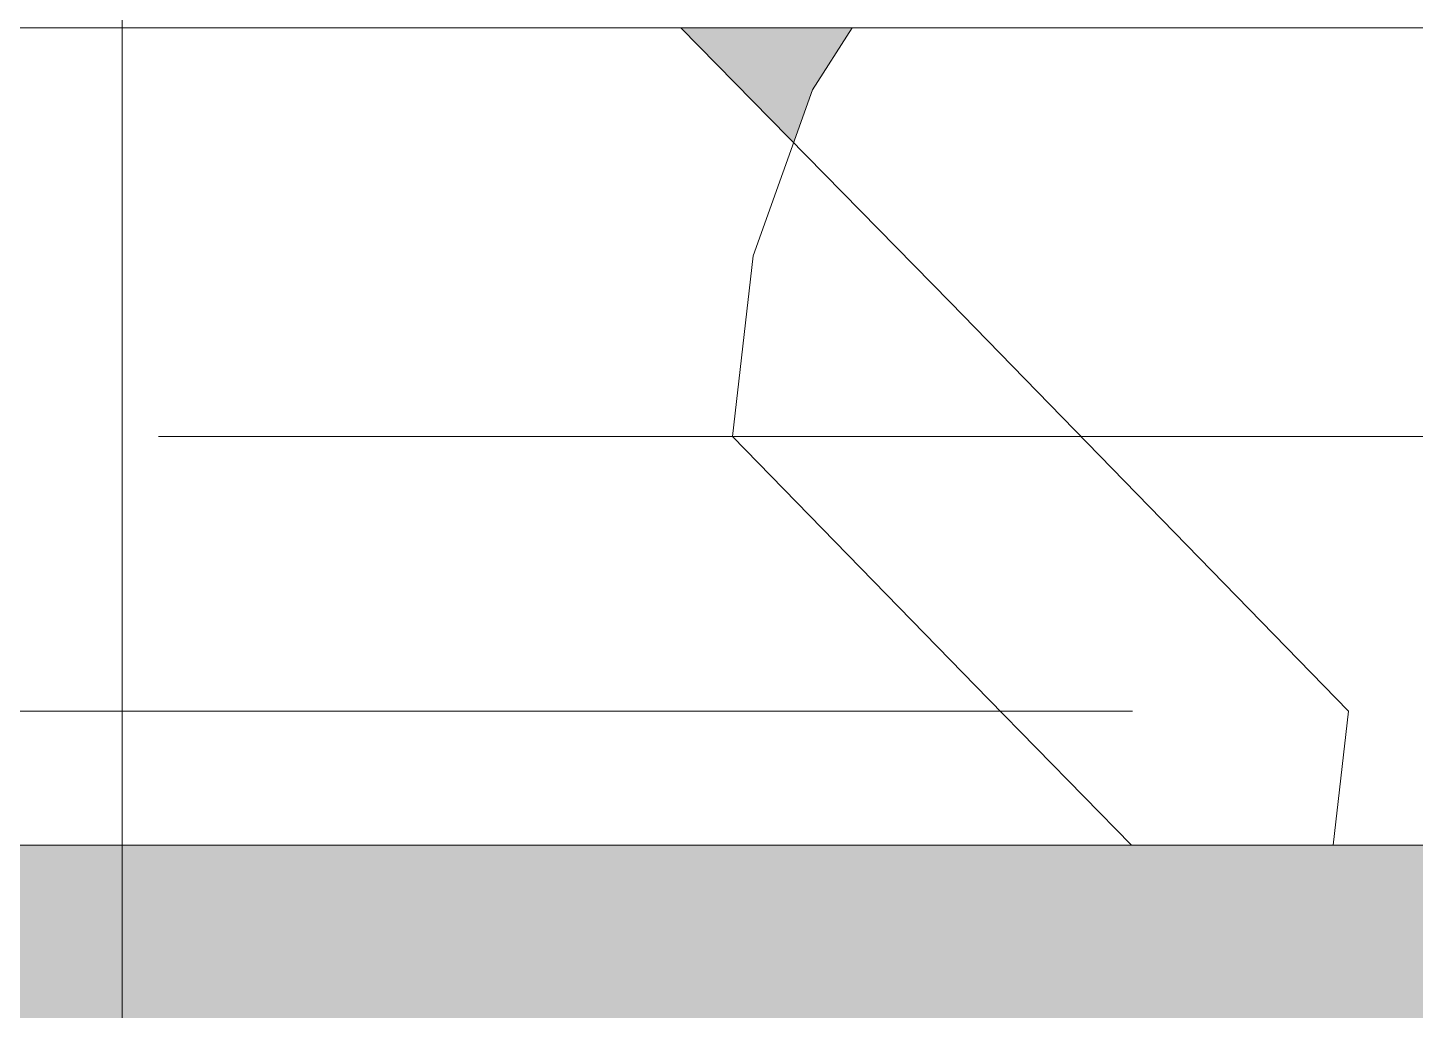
# Model space of a CAD drawing. Header units: inches. Extents: x -4266 to -1814, y 9706 to 12441.
# Drawn here: x -3082.25 to -3061.87, y 10925.76 to 10940.19 of the extents above; entities that cross this region are included whole.
import ezdxf

# ---------------------------------------------------------------- set-up
doc = ezdxf.new("R2010")
doc.units = ezdxf.units.IN
doc.header["$MEASUREMENT"] = 0
for name, color, linetype, lineweight in [('0-1', 7, 'Continuous', 5), ('0-3', 7, 'Continuous', 9), ('A-DETL-GENF-2', 253, 'Continuous', 9), ('A-FLOR-PATT-1', 251, 'Continuous', 9), ('A-WALL-3', 10, 'Continuous', 13), ('A-WALL-4', 254, 'Continuous', 5)]:
    doc.layers.add(name, color=color, linetype=linetype, lineweight=lineweight)

# ---------------------------------------------------------------- blocks, each defined once
blk = doc.blocks.new('switchgrass 26764 - switchgrass 26764-2219965-FLOOR PLAN - 1ST FLOOR')
at = {"layer": 'A-DETL-GENF-2'}
for p, q in [((0, 12.957), (0, 9.772)), ((0, 7.456), (0, 11.943)), ((0, 9.832), (0, 11.109)), ((0, 11.075), (0, 9.338)), ((0, 9.171), (0, 10.978)), ((0, 10.93), (0, 8.759)), ((0, 9.787), (0, 10.793)), ((0, 9.561), (0, 10.586)), ((0, 9.366), (0, 10.422)), ((0, 10.28), (0, 8.625)), ((0, 10.28), (0, 7.014)), ((0, 8.377), (0, 10.254)), ((0, 10.197), (0, 9.065)), ((0, 10.139), (0, 9.856)), ((0, 10.121), (0, 9.559)), ((0, 9.073), (0, 10.061)), ((12.159, 6.005), (8.205, 10.033)), ((0, 9.856), (0, 9.516)), ((0, 9.772), (0, 9.832)), ((0, 7.532), (0, 9.787)), ((0, 8.903), (0, 9.627)), ((0, 9.627), (0, 7.807)), ((0, 8.568), (0, 9.561)), ((0, 9.559), (0, 8.903)), ((0, 9.516), (0, 9.158)), ((0, 9.338), (0, 9.366)), ((0, 8.667), (0, 9.171)), ((0, 9.158), (0, 8.821)), ((0, 7.969), (0, 9.073)), ((0, 9.065), (0, 8.571)), ((0, 8.179), (0, 9.048)), ((0, 9.048), (0, 9.037)), ((0, 9.037), (0, 9.007)), ((0, 9.007), (0, 8.964)), ((0, 8.964), (0, 8.912)), ((0, 8.912), (0, 8.858)), ((0, 8.858), (0, 8.805)), ((0, 8.821), (0, 8.547)), ((0, 8.805), (0, 8.759)), ((0, 8.759), (0, 7.456)), ((0, 8.759), (0, 7.89)), ((0, 8.37), (0, 8.667)), ((0, 8.625), (0, 7.967)), ((0, 8.571), (0, 8.179)), ((0, 7.573), (0, 8.568)), ((0, 8.547), (0, 8.374)), ((0, 7.535), (0, 8.377)), ((0, 8.374), (0, 8.37)), ((0, 6.846), (0, 7.969)), ((0, 7.967), (0, 7.461)), ((0, 7.89), (0, 5.429)), ((0, 7.807), (0, 7.228)), ((0, 6.539), (0, 7.573)), ((0, 7.228), (0, 7.535)), ((0, 6.153), (0, 7.532)), ((0, 7.461), (0, 7.136)), ((0, 7.136), (0, 7.021)), ((0, 7.021), (0, 6.442)), ((0, 7.014), (0, 5.517)), ((0, 5.803), (0, 6.846)), ((0, 5.429), (0, 6.539)), ((0, 6.442), (0, 6.153)), ((18.013, 0), (12.159, 6.005)), ((0, 4.936), (0, 5.803)), ((0, 3.692), (0, 5.574)), ((0, 5.574), (0, 5.51)), ((0, 5.517), (0, 4.524)), ((0, 5.51), (0, 4.737)), ((0, 4.886), (0, 4.995)), ((0, 4.995), (0, 4.883)), ((0, 4.345), (0, 4.936)), ((0, 4.335), (0, 4.886)), ((0, 4.883), (0, 3.547)), ((0, 4.737), (0, 4.309)), ((0, 4.524), (0, 3.937)), ((0, 4.126), (0, 4.345)), ((0, 4.282), (0, 4.335)), ((0, 4.309), (0, 4.282)), ((0, 4.083), (0, 4.126)), ((0, 4.006), (0, 4.083)), ((0, 3.907), (0, 4.006)), ((0, 3.937), (0, 3.641)), ((0, 3.799), (0, 3.907)), ((0, 3.694), (0, 3.799)), ((0, 3.606), (0, 3.694)), ((0, 3.113), (0, 3.692)), ((0, 3.641), (0, 3.615)), ((0, 3.615), (0, 3.564)), ((0, 3.547), (0, 3.606)), ((0, 3.564), (0, 3.484)), ((0, 3.547), (0, 3.257)), ((0, 3.257), (0, 3.547)), ((0, 3.484), (0, 3.367)), ((0, 3.367), (0, -1.967)), ((0, 1.81), (0, 3.113)), ((0, 1.775), (0, 1.81)), ((0, 1.718), (0, 1.775)), ((0, 1.648), (0, 1.718)), ((0, 1.57), (0, 1.648)), ((0, 1.494), (0, 1.57)), ((0, 1.427), (0, 1.494)), ((0, 1.375), (0, 1.427)), ((0, 1.375), (0, -0.362)), ((3.367, 0), (-4.66, 0)), ((-1.901, 0), (-1.086, 0)), ((-1.086, 0), (-0.615, 0)), ((-0.615, 0), (-0.354, 0)), ((-0.354, 0), (-0.507, 0)), ((1.375, 0), (-0.362, 0)), ((1.375, 0), (1.427, 0)), ((1.427, 0), (1.494, 0)), ((1.494, 0), (1.57, 0)), ((1.57, 0), (1.648, 0)), ((1.648, 0), (1.718, 0)), ((1.718, 0), (1.775, 0)), ((1.775, 0), (1.81, 0)), ((1.81, 0), (3.113, 0)), ((3.113, 0), (3.692, 0)), ((3.547, 0), (3.257, 0)), ((3.257, 0), (3.547, 0)), ((3.484, 0), (3.367, 0)), ((3.564, 0), (3.484, 0)), ((4.883, 0), (3.547, 0)), ((3.547, 0), (3.606, 0)), ((3.615, 0), (3.564, 0)), ((3.606, 0), (3.694, 0)), ((3.641, 0), (3.615, 0)), ((3.937, 0), (3.641, 0)), ((3.692, 0), (5.574, 0)), ((3.694, 0), (3.799, 0)), ((3.799, 0), (3.907, 0)), ((3.907, 0), (4.006, 0)), ((4.524, 0), (3.937, 0)), ((4.006, 0), (4.083, 0)), ((4.083, 0), (4.126, 0)), ((4.126, 0), (4.345, 0)), ((4.309, 0), (4.282, 0)), ((4.282, 0), (4.335, 0)), ((4.737, 0), (4.309, 0)), ((4.335, 0), (4.886, 0)), ((4.345, 0), (4.936, 0)), ((5.517, 0), (4.524, 0)), ((5.51, 0), (4.737, 0)), ((4.995, 0), (4.883, 0)), ((4.886, 0), (4.995, 0)), ((4.936, 0), (5.803, 0)), ((7.89, 0), (5.429, 0)), ((5.429, 0), (6.539, 0)), ((5.574, 0), (5.51, 0)), ((7.014, 0), (5.517, 0)), ((5.803, 0), (6.846, 0)), ((6.442, 0), (6.153, 0)), ((6.153, 0), (7.532, 0)), ((7.021, 0), (6.442, 0)), ((6.539, 0), (7.573, 0)), ((6.846, 0), (7.969, 0)), ((10.28, 0), (7.014, 0)), ((7.136, 0), (7.021, 0)), ((7.461, 0), (7.136, 0)), ((7.807, 0), (7.228, 0)), ((7.228, 0), (7.535, 0)), ((8.759, 0), (7.456, 0)), ((7.456, 0), (11.943, 0)), ((7.967, 0), (7.461, 0)), ((7.532, 0), (9.787, 0)), ((7.535, 0), (8.377, 0)), ((7.573, 0), (8.568, 0)), ((9.627, 0), (7.807, 0)), ((8.759, 0), (7.89, 0)), ((8.625, 0), (7.967, 0)), ((7.969, 0), (9.073, 0)), ((8.571, 0), (8.179, 0)), ((8.179, 0), (9.048, 0)), ((8.374, 0), (8.37, 0)), ((8.37, 0), (8.667, 0)), ((8.547, 0), (8.374, 0)), ((8.377, 0), (10.254, 0)), ((8.821, 0), (8.547, 0)), ((8.568, 0), (9.561, 0)), ((9.065, 0), (8.571, 0)), ((10.28, 0), (8.625, 0)), ((8.667, 0), (9.171, 0)), ((10.93, 0), (8.759, 0)), ((8.805, 0), (8.759, 0)), ((8.857, 0), (8.805, 0)), ((9.158, 0), (8.821, 0)), ((8.912, 0), (8.857, 0)), ((9.559, 0), (8.903, 0)), ((8.903, 0), (9.627, 0)), ((8.964, 0), (8.912, 0)), ((9.007, 0), (8.964, 0)), ((9.037, 0), (9.007, 0)), ((9.048, 0), (9.037, 0)), ((10.197, 0), (9.065, 0)), ((9.073, 0), (10.061, 0)), ((9.516, 0), (9.158, 0)), ((9.171, 0), (10.978, 0)), ((11.075, 0), (9.338, 0)), ((9.338, 0), (9.366, 0)), ((9.366, 0), (10.422, 0)), ((9.856, 0), (9.516, 0)), ((10.121, 0), (9.559, 0)), ((9.561, 0), (10.586, 0)), ((12.957, 0), (9.772, 0)), ((9.772, 0), (9.832, 0)), ((9.787, 0), (10.793, 0)), ((9.832, 0), (11.109, 0)), ((10.139, 0), (9.856, 0)), ((10.061, 0), (10.351, 0)), ((10.617, 0), (10.121, 0)), ((10.323, 0), (10.139, 0)), ((11.254, 0), (10.197, 0)), ((10.254, 0), (10.583, 0)), ((11.22, 0), (10.28, 0)), ((10.493, 0), (10.28, 0)), ((10.681, 0), (10.323, 0)), ((10.351, 0), (10.604, 0)), ((10.422, 0), (10.681, 0)), ((10.583, 0), (10.493, 0)), ((10.586, 0), (11.68, 0)), ((10.604, 0), (11.257, 0)), ((11.53, 0), (10.617, 0)), ((10.785, 0), (10.641, 0)), ((10.641, 0), (11.262, 0)), ((11.402, 0), (10.785, 0)), ((10.793, 0), (11.806, 0)), ((10.981, 0), (10.93, 0)), ((10.978, 0), (11.364, 0)), ((11.33, 0), (10.981, 0)), ((13.391, 0), (11.075, 0)), ((12.665, 0), (11.079, 0)), ((11.079, 0), (12.957, 0)), ((11.109, 0), (11.364, 0)), ((11.364, 0), (11.22, 0)), ((11.654, 0), (11.254, 0)), ((11.257, 0), (12.146, 0)), ((11.262, 0), (11.811, 0)), ((11.364, 0), (11.33, 0)), ((12.047, 0), (11.402, 0)), ((12.002, 0), (11.53, 0)), ((11.683, 0), (11.654, 0)), ((11.68, 0), (12.879, 0)), ((11.724, 0), (11.683, 0)), ((11.773, 0), (11.724, 0)), ((11.824, 0), (11.773, 0)), ((11.806, 0), (12.891, 0)), ((11.811, 0), (12.286, 0)), ((11.873, 0), (11.824, 0)), ((11.914, 0), (11.873, 0)), ((11.943, 0), (11.914, 0)), ((13.681, 0), (11.943, 0)), ((11.943, 0), (12.665, 0)), ((12.523, 0), (12.002, 0)), ((13.91, 0), (12.047, 0)), ((12.146, 0), (13.989, 0)), ((12.286, 0), (12.683, 0)), ((12.545, 0), (12.523, 0)), ((12.874, 0), (12.545, 0)), ((12.683, 0), (13.001, 0)), ((12.879, 0), (12.874, 0)), ((12.891, 0), (14.115, 0)), ((13.001, 0), (13.238, 0)), ((13.238, 0), (13.391, 0)), ((13.75, 0), (13.681, 0)), ((13.83, 0), (13.75, 0)), ((13.912, 0), (13.83, 0)), ((14.423, 0), (13.91, 0)), ((13.99, 0), (13.912, 0)), ((13.989, 0), (14.619, 0)), ((14.054, 0), (13.99, 0)), ((14.099, 0), (14.054, 0)), ((14.115, 0), (14.099, 0)), ((14.839, 0), (14.423, 0)), ((14.619, 0), (14.839, 0)), ((17.786, -1.967), (18.013, 0)), ((-0.654, 0), (-0.666, 0)), ((-0.666, 0), (-0.666, 0)), ((-0.666, 0), (-0.651, 0)), ((-0.631, 0), (-0.654, 0)), ((-0.651, 0), (-0.362, 0)), ((-0.598, 0), (-0.631, 0)), ((-0.556, 0), (-0.598, 0)), ((-0.507, 0), (-0.556, 0)), ((0, -0.615), (0, -0.354)), ((0, -0.354), (0, -0.507)), ((0, -0.651), (0, -0.362)), ((0, -0.507), (0, -0.556)), ((0, -0.556), (0, -0.598)), ((0, -0.598), (0, -0.631)), ((0, -1.086), (0, -0.615)), ((0, -0.631), (0, -0.654)), ((0, -0.666), (0, -0.651)), ((0, -0.654), (0, -0.666)), ((0, -0.666), (0, -0.666)), ((0, -1.901), (0, -1.086)), ((0, -2.332), (0, -1.901)), ((0, -2.873), (0, -2.332)), ((0, -3.547), (0, -2.873)), ((0, -4.37), (0, -3.547)), ((0, -5.574), (0, -4.37))]:
    blk.add_line(p, q, dxfattribs=at)
blk = doc.blocks.new('gold flame spirea 26749 - gold flame spirea 26749-V169-FLOOR PLAN - 1ST FLOOR')
at = {"layer": 'A-DETL-GENF-2'}
for p, q in [((7.816, 3.86), (5.715, 6)), ((11.579, 0), (7.816, 3.86)), ((9.447, 0), (-11.282, 0)), ((1.35, 0), (1.632, 0)), ((1.632, 0), (1.76, 0)), ((1.72, 0), (1.675, 0)), ((1.675, 0), (1.925, 0)), ((1.818, 0), (1.72, 0)), ((1.76, 0), (1.861, 0)), ((1.858, 0), (1.818, 0)), ((1.883, 0), (1.858, 0)), ((1.861, 0), (1.886, 0)), ((1.886, 0), (1.883, 0)), ((1.925, 0), (2.177, 0)), ((2.177, 0), (2.738, 0)), ((2.885, 0), (2.699, 0)), ((2.699, 0), (2.94, 0)), ((2.738, 0), (3.072, 0)), ((3.065, 0), (2.885, 0)), ((2.94, 0), (3.19, 0)), ((3.23, 0), (3.065, 0)), ((3.072, 0), (3.458, 0)), ((3.19, 0), (3.441, 0)), ((3.382, 0), (3.23, 0)), ((3.523, 0), (3.382, 0)), ((3.441, 0), (3.687, 0)), ((3.458, 0), (3.909, 0)), ((3.656, 0), (3.523, 0)), ((3.783, 0), (3.656, 0)), ((3.687, 0), (3.921, 0)), ((3.909, 0), (3.783, 0)), ((3.921, 0), (4.137, 0)), ((4.137, 0), (4.327, 0)), ((4.327, 0), (4.521, 0)), ((4.521, 0), (4.672, 0)), ((4.672, 0), (4.797, 0)), ((4.797, 0), (4.914, 0)), ((4.914, 0), (5.041, 0)), ((4.972, 0), (4.932, 0)), ((4.932, 0), (5.816, 0)), ((4.992, 0), (4.972, 0)), ((5, 0), (4.992, 0)), ((5.004, 0), (5, 0)), ((5.012, 0), (5.004, 0)), ((5.031, 0), (5.012, 0)), ((5.072, 0), (5.031, 0)), ((5.041, 0), (5.197, 0)), ((5.139, 0), (5.072, 0)), ((5.185, 0), (5.139, 0)), ((5.22, 0), (5.185, 0)), ((5.197, 0), (5.397, 0)), ((5.25, 0), (5.22, 0)), ((5.284, 0), (5.25, 0)), ((5.331, 0), (5.284, 0)), ((5.397, 0), (5.331, 0)), ((5.75, 0), (5.712, 0)), ((5.712, 0), (6.165, 0)), ((5.765, 0), (5.75, 0)), ((5.763, 0), (5.762, 0)), ((5.762, 0), (5.766, 0)), ((5.778, 0), (5.763, 0)), ((5.766, 0), (5.765, 0)), ((5.816, 0), (5.778, 0)), ((6.165, 0), (6.592, 0)), ((6.592, 0), (7.009, 0)), ((7.009, 0), (7.427, 0)), ((7.427, 0), (7.863, 0)), ((7.863, 0), (8.329, 0)), ((8.329, 0), (8.841, 0)), ((8.841, 0), (9.027, 0)), ((9.027, 0), (10.051, 0)), ((9.388, 0), (9.213, 0)), ((9.213, 0), (9.383, 0)), ((9.383, 0), (9.624, 0)), ((9.533, 0), (9.388, 0)), ((9.59, 0), (9.447, 0)), ((9.656, 0), (9.533, 0)), ((9.743, 0), (9.59, 0)), ((9.624, 0), (9.902, 0)), ((9.763, 0), (9.656, 0)), ((9.915, 0), (9.743, 0)), ((9.86, 0), (9.763, 0)), ((9.954, 0), (9.86, 0)), ((9.902, 0), (10.183, 0)), ((10.115, 0), (9.915, 0)), ((10.051, 0), (9.954, 0)), ((10.353, 0), (10.115, 0)), ((10.183, 0), (10.432, 0)), ((10.638, 0), (10.353, 0)), ((10.432, 0), (10.617, 0)), ((10.617, 0), (10.702, 0)), ((10.981, 0), (10.638, 0)), ((10.702, 0), (10.837, 0)), ((10.837, 0), (11.016, 0)), ((10.981, 0), (10.935, 0)), ((10.935, 0), (10.981, 0)), ((11.059, 0), (10.981, 0)), ((11.016, 0), (11.217, 0)), ((11.156, 0), (11.059, 0)), ((11.26, 0), (11.156, 0)), ((11.217, 0), (11.423, 0)), ((11.357, 0), (11.26, 0)), ((11.273, -2.653), (11.579, 0)), ((11.435, 0), (11.357, 0)), ((11.423, 0), (11.612, 0)), ((11.481, 0), (11.435, 0)), ((11.491, 0), (11.464, 0)), ((11.464, 0), (11.481, 0)), ((11.557, 0), (11.491, 0)), ((11.656, 0), (11.557, 0)), ((11.612, 0), (11.766, 0)), ((11.783, 0), (11.656, 0)), ((11.766, 0), (11.865, 0)), ((11.932, 0), (11.783, 0)), ((11.865, 0), (11.95, 0)), ((12.098, 0), (11.932, 0)), ((11.95, 0), (12.108, 0)), ((12.301, 0), (12.098, 0)), ((12.108, 0), (12.317, 0)), ((12.456, 0), (12.301, 0)), ((12.317, 0), (12.553, 0)), ((12.584, 0), (12.456, 0)), ((12.553, 0), (13.014, 0)), ((12.704, 0), (12.584, 0)), ((12.836, 0), (12.704, 0)), ((13, 0), (12.836, 0)), ((12.946, 0), (12.842, 0)), ((12.842, 0), (13.214, 0)), ((13.046, 0), (12.946, 0)), ((13.214, 0), (13, 0)), ((13.014, 0), (13.191, 0)), ((13.143, 0), (13.046, 0)), ((13.24, 0), (13.143, 0)), ((13.191, 0), (13.287, 0)), ((13.337, 0), (13.24, 0)), ((13.287, 0), (13.383, 0)), ((13.437, 0), (13.337, 0)), ((13.383, 0), (13.472, 0)), ((13.517, 0), (13.401, 0)), ((13.401, 0), (13.587, 0)), ((13.54, 0), (13.437, 0)), ((13.68, 0), (13.447, 0)), ((13.447, 0), (13.581, 0)), ((13.472, 0), (13.545, 0)), ((13.612, 0), (13.517, 0)), ((14.145, 0), (13.54, 0)), ((13.545, 0), (13.594, 0)), ((13.581, 0), (13.694, 0)), ((13.611, 0), (13.587, 0)), ((13.587, 0), (13.867, 0)), ((13.587, 0), (13.711, 0)), ((13.594, 0), (13.611, 0)), ((13.686, 0), (13.612, 0)), ((13.81, 0), (13.68, 0)), ((13.738, 0), (13.686, 0)), ((13.694, 0), (13.794, 0)), ((13.711, 0), (13.797, 0)), ((13.77, 0), (13.738, 0)), ((13.782, 0), (13.77, 0)), ((14.04, 0), (13.773, 0)), ((13.773, 0), (13.782, 0)), ((13.794, 0), (13.891, 0)), ((13.797, 0), (13.852, 0)), ((13.937, 0), (13.81, 0)), ((13.852, 0), (13.883, 0)), ((13.867, 0), (14.086, 0)), ((13.883, 0), (13.898, 0)), ((13.891, 0), (13.992, 0)), ((13.898, 0), (13.905, 0)), ((13.905, 0), (13.91, 0)), ((13.91, 0), (13.943, 0)), ((14.06, 0), (13.937, 0)), ((13.943, 0), (14.001, 0)), ((13.992, 0), (14.105, 0)), ((14.001, 0), (14.088, 0)), ((14.261, 0), (14.04, 0)), ((14.183, 0), (14.06, 0)), ((14.086, 0), (14.265, 0)), ((14.088, 0), (14.207, 0)), ((14.105, 0), (14.238, 0)), ((14.131, 0), (14.118, 0)), ((14.118, 0), (14.145, 0)), ((14.169, 0), (14.131, 0)), ((14.268, 0), (14.168, 0)), ((14.168, 0), (14.321, 0)), ((14.215, 0), (14.169, 0)), ((14.307, 0), (14.183, 0)), ((14.207, 0), (14.362, 0)), ((14.252, 0), (14.215, 0)), ((14.238, 0), (14.266, 0)), ((14.266, 0), (14.252, 0)), ((14.444, 0), (14.261, 0)), ((14.265, 0), (14.424, 0)), ((14.358, 0), (14.268, 0)), ((14.434, 0), (14.307, 0)), ((14.321, 0), (14.467, 0)), ((14.535, 0), (14.331, 0)), ((14.331, 0), (14.34, 0)), ((14.34, 0), (14.382, 0)), ((14.442, 0), (14.358, 0)), ((14.362, 0), (14.557, 0)), ((14.382, 0), (14.445, 0)), ((14.424, 0), (14.584, 0)), ((14.564, 0), (14.434, 0)), ((14.523, 0), (14.442, 0)), ((14.598, 0), (14.444, 0)), ((14.445, 0), (14.514, 0)), ((14.467, 0), (14.606, 0)), ((14.514, 0), (14.577, 0)), ((14.607, 0), (14.523, 0)), ((14.863, 0), (14.535, 0)), ((14.557, 0), (14.797, 0)), ((14.721, 0), (14.564, 0)), ((14.577, 0), (14.62, 0)), ((14.584, 0), (14.763, 0)), ((14.733, 0), (14.598, 0)), ((14.606, 0), (14.737, 0)), ((14.697, 0), (14.607, 0)), ((14.739, 0), (14.61, 0)), ((14.61, 0), (14.772, 0)), ((14.62, 0), (14.628, 0)), ((14.628, 0), (14.873, 0)), ((14.797, 0), (14.697, 0)), ((14.874, 0), (14.721, 0)), ((14.858, 0), (14.733, 0)), ((14.737, 0), (14.859, 0)), ((14.91, 0), (14.739, 0)), ((14.763, 0), (14.983, 0)), ((14.772, 0), (14.932, 0)), ((14.983, 0), (14.858, 0)), ((14.859, 0), (14.972, 0)), ((15.261, 0), (14.863, 0)), ((14.873, 0), (15.037, 0)), ((15.024, 0), (14.874, 0)), ((15.098, 0), (14.91, 0)), ((14.932, 0), (15.239, 0)), ((14.972, 0), (15.076, 0)), ((15.174, 0), (15.024, 0)), ((15.037, 0), (15.13, 0)), ((15.076, 0), (15.108, 0)), ((15.128, 0), (15.076, 0)), ((15.076, 0), (15.181, 0)), ((15.28, 0), (15.098, 0)), ((15.108, 0), (15.154, 0)), ((15.163, 0), (15.128, 0)), ((15.13, 0), (15.168, 0)), ((15.154, 0), (15.259, 0)), ((15.168, 0), (15.163, 0)), ((15.324, 0), (15.174, 0)), ((15.181, 0), (15.26, 0)), ((15.239, 0), (15.381, 0)), ((15.259, 0), (15.305, 0)), ((15.26, 0), (15.326, 0)), ((16.052, 0), (15.261, 0)), ((15.431, 0), (15.28, 0)), ((15.305, 0), (15.339, 0)), ((15.477, 0), (15.324, 0)), ((15.326, 0), (15.392, 0)), ((15.339, 0), (15.355, 0)), ((15.355, 0), (15.486, 0)), ((15.381, 0), (15.514, 0)), ((15.392, 0), (15.472, 0)), ((15.526, 0), (15.431, 0)), ((15.472, 0), (15.579, 0)), ((15.634, 0), (15.477, 0)), ((15.486, 0), (15.592, 0)), ((15.514, 0), (15.634, 0)), ((15.541, 0), (15.526, 0)), ((15.82, 0), (15.541, 0)), ((15.541, 0), (15.734, 0)), ((15.686, 0), (15.541, 0)), ((15.579, 0), (15.727, 0)), ((15.592, 0), (15.675, 0)), ((15.675, 0), (15.738, 0)), ((15.796, 0), (15.681, 0)), ((15.681, 0), (15.798, 0)), ((15.805, 0), (15.686, 0)), ((15.727, 0), (15.853, 0)), ((15.734, 0), (15.788, 0)), ((15.738, 0), (15.781, 0)), ((15.781, 0), (15.808, 0)), ((15.788, 0), (15.843, 0)), ((15.936, 0), (15.796, 0)), ((15.798, 0), (15.911, 0)), ((16.018, 0), (15.805, 0)), ((15.808, 0), (15.82, 0)), ((15.82, 0), (16.008, 0)), ((16, 0), (15.82, 0)), ((15.843, 0), (16.046, 0)), ((15.853, 0), (15.961, 0)), ((15.911, 0), (16.021, 0)), ((16.098, 0), (15.936, 0)), ((15.961, 0), (16.065, 0)), ((16.192, 0), (16, 0)), ((16.107, 0), (16.006, 0)), ((16.006, 0), (17.123, 0)), ((16.658, 0), (16.006, 0)), ((16.006, 0), (16.015, 0)), ((16.008, 0), (16.167, 0)), ((16.015, 0), (16.025, 0)), ((16.139, 0), (16.018, 0)), ((16.021, 0), (16.131, 0)), ((16.025, 0), (16.038, 0)), ((16.038, 0), (16.058, 0)), ((16.046, 0), (16.239, 0)), ((16.335, 0), (16.052, 0)), ((16.058, 0), (16.088, 0)), ((16.065, 0), (16.177, 0)), ((16.146, 0), (16.076, 0)), ((16.076, 0), (16.18, 0)), ((16.088, 0), (16.132, 0)), ((16.28, 0), (16.098, 0)), ((16.181, 0), (16.107, 0)), ((16.131, 0), (16.242, 0)), ((16.132, 0), (16.193, 0)), ((16.285, 0), (16.139, 0)), ((16.518, 0), (16.146, 0)), ((16.167, 0), (16.31, 0)), ((16.177, 0), (16.313, 0)), ((16.18, 0), (16.252, 0)), ((16.238, 0), (16.181, 0)), ((16.389, 0), (16.192, 0)), ((16.193, 0), (16.242, 0)), ((16.293, 0), (16.238, 0)), ((16.239, 0), (16.548, 0)), ((16.407, 0), (16.239, 0)), ((16.239, 0), (16.292, 0)), ((16.242, 0), (16.355, 0)), ((16.242, 0), (16.3, 0)), ((16.252, 0), (16.303, 0)), ((16.478, 0), (16.28, 0)), ((16.472, 0), (16.285, 0)), ((16.292, 0), (16.359, 0)), ((16.355, 0), (16.293, 0)), ((16.3, 0), (16.373, 0)), ((16.303, 0), (16.341, 0)), ((16.31, 0), (16.445, 0)), ((16.313, 0), (16.484, 0)), ((16.472, 0), (16.335, 0)), ((16.341, 0), (16.376, 0)), ((16.355, 0), (16.472, 0)), ((16.438, 0), (16.355, 0)), ((16.359, 0), (16.429, 0)), ((16.373, 0), (16.464, 0)), ((16.376, 0), (16.416, 0)), ((16.586, 0), (16.389, 0)), ((16.492, 0), (16.407, 0)), ((16.416, 0), (16.472, 0)), ((16.429, 0), (16.494, 0)), ((16.553, 0), (16.438, 0)), ((16.445, 0), (16.584, 0)), ((16.464, 0), (16.577, 0)), ((16.487, 0), (16.466, 0)), ((16.466, 0), (16.48, 0)), ((16.483, 0), (16.466, 0)), ((16.466, 0), (16.482, 0)), ((16.914, 0), (16.478, 0)), ((16.48, 0), (16.51, 0)), ((16.482, 0), (16.507, 0)), ((16.636, 0), (16.483, 0)), ((16.484, 0), (16.704, 0)), ((16.56, 0), (16.487, 0)), ((16.518, 0), (16.492, 0)), ((16.494, 0), (16.544, 0)), ((16.507, 0), (16.518, 0)), ((16.51, 0), (16.541, 0)), ((17.495, 0), (16.518, 0)), ((16.541, 0), (16.553, 0)), ((16.544, 0), (16.571, 0)), ((16.548, 0), (16.77, 0)), ((16.704, 0), (16.56, 0)), ((16.571, 0), (16.565, 0)), ((16.565, 0), (16.75, 0)), ((16.577, 0), (16.718, 0)), ((16.584, 0), (16.737, 0)), ((16.778, 0), (16.586, 0)), ((16.846, 0), (16.636, 0)), ((16.757, 0), (16.658, 0)), ((16.718, 0), (16.89, 0)), ((16.737, 0), (16.914, 0)), ((16.75, 0), (16.876, 0)), ((16.872, 0), (16.757, 0)), ((16.77, 0), (16.948, 0)), ((16.959, 0), (16.778, 0)), ((17.095, 0), (16.846, 0)), ((17.004, 0), (16.872, 0)), ((16.876, 0), (16.967, 0)), ((16.89, 0), (17.15, 0)), ((16.948, 0), (17.13, 0)), ((17.123, 0), (16.959, 0)), ((16.967, 0), (17.043, 0)), ((17.155, 0), (17.004, 0)), ((17.043, 0), (17.129, 0)), ((17.644, 0), (17.095, 0)), ((17.309, 0), (17.123, 0)), ((17.123, 0), (17.253, 0)), ((17.129, 0), (17.246, 0)), ((17.13, 0), (17.36, 0)), ((17.15, 0), (17.337, 0)), ((17.325, 0), (17.155, 0)), ((17.246, 0), (17.417, 0)), ((17.253, 0), (17.469, 0)), ((17.416, 0), (17.309, 0)), ((17.728, 0), (17.325, 0)), ((17.337, 0), (17.48, 0)), ((17.374, 0), (17.356, 0)), ((17.356, 0), (17.396, 0)), ((17.36, 0), (17.684, 0)), ((17.42, 0), (17.374, 0)), ((17.396, 0), (17.416, 0)), ((17.522, 0), (17.416, 0)), ((17.416, 0), (17.424, 0)), ((17.417, 0), (17.602, 0)), ((17.484, 0), (17.42, 0)), ((17.424, 0), (17.427, 0)), ((17.427, 0), (17.435, 0)), ((17.435, 0), (17.455, 0)), ((17.455, 0), (17.495, 0)), ((17.469, 0), (17.578, 0)), ((17.48, 0), (17.609, 0)), ((17.553, 0), (17.484, 0)), ((17.628, 0), (17.522, 0)), ((17.617, 0), (17.553, 0)), ((17.578, 0), (17.704, 0)), ((17.602, 0), (17.732, 0)), ((17.609, 0), (17.752, 0)), ((17.663, 0), (17.617, 0)), ((17.735, 0), (17.628, 0)), ((17.827, 0), (17.635, 0)), ((17.635, 0), (17.764, 0)), ((17.909, 0), (17.644, 0)), ((17.681, 0), (17.663, 0)), ((17.829, 0), (17.681, 0)), ((17.681, 0), (17.728, 0)), ((17.726, 0), (17.681, 0)), ((17.684, 0), (18.147, 0)), ((17.704, 0), (17.859, 0)), ((17.772, 0), (17.722, 0)), ((17.722, 0), (17.846, 0)), ((17.806, 0), (17.726, 0)), ((17.728, 0), (17.766, 0)), ((17.932, 0), (17.728, 0)), ((17.732, 0), (17.834, 0)), ((17.841, 0), (17.735, 0)), ((17.752, 0), (17.937, 0)), ((17.764, 0), (17.886, 0)), ((17.766, 0), (17.792, 0)), ((17.798, 0), (17.772, 0)), ((17.782, 0), (17.774, 0)), ((17.774, 0), (17.957, 0)), ((17.864, 0), (17.782, 0)), ((17.792, 0), (17.804, 0)), ((17.804, 0), (17.798, 0)), ((17.919, 0), (17.806, 0)), ((17.932, 0), (17.827, 0)), ((17.965, 0), (17.829, 0)), ((17.834, 0), (17.936, 0)), ((17.947, 0), (17.841, 0)), ((17.846, 0), (17.898, 0)), ((17.859, 0), (18.054, 0)), ((17.897, 0), (17.864, 0)), ((17.886, 0), (18.007, 0)), ((17.898, 0), (17.897, 0)), ((18.147, 0), (17.909, 0)), ((18.06, 0), (17.919, 0)), ((18.099, 0), (17.932, 0)), ((17.98, 0), (17.932, 0)), ((17.936, 0), (18.066, 0)), ((17.937, 0), (18.193, 0)), ((18.054, 0), (17.947, 0)), ((17.957, 0), (18.158, 0)), ((18.1, 0), (17.965, 0)), ((18.023, 0), (17.98, 0)), ((18.007, 0), (18.272, 0)), ((18.077, 0), (18.023, 0)), ((18.187, 0), (18.054, 0)), ((18.054, 0), (18.161, 0)), ((18.225, 0), (18.06, 0)), ((18.066, 0), (18.251, 0)), ((18.193, 0), (18.077, 0)), ((18.241, 0), (18.099, 0)), ((18.242, 0), (18.1, 0)), ((18.158, 0), (18.362, 0)), ((18.161, 0), (18.229, 0)), ((18.32, 0), (18.187, 0)), ((18.411, 0), (18.225, 0)), ((18.229, 0), (18.279, 0)), ((18.369, 0), (18.241, 0)), ((18.402, 0), (18.242, 0)), ((18.251, 0), (18.519, 0)), ((18.272, 0), (18.429, 0)), ((18.279, 0), (18.333, 0)), ((18.453, 0), (18.32, 0)), ((18.333, 0), (18.412, 0)), ((18.362, 0), (18.553, 0)), ((18.497, 0), (18.369, 0)), ((18.815, 0), (18.402, 0)), ((18.612, 0), (18.411, 0)), ((18.412, 0), (18.536, 0)), ((18.429, 0), (18.612, 0)), ((18.586, 0), (18.453, 0)), ((18.636, 0), (18.497, 0)), ((18.519, 0), (18.634, 0)), ((18.536, 0), (18.728, 0)), ((18.553, 0), (18.715, 0)), ((18.718, 0), (18.586, 0)), ((18.634, 0), (18.721, 0)), ((18.798, 0), (18.636, 0)), ((18.715, 0), (18.833, 0)), ((18.851, 0), (18.718, 0)), ((18.721, 0), (18.783, 0)), ((18.728, 0), (18.757, 0)), ((18.757, 0), (18.767, 0)), ((18.761, 0), (18.76, 0)), ((18.76, 0), (18.77, 0)), ((18.766, 0), (18.761, 0)), ((18.767, 0), (18.766, 0)), ((18.77, 0), (18.798, 0)), ((18.783, 0), (18.821, 0)), ((18.835, 0), (18.815, 0)), ((18.821, 0), (18.838, 0)), ((18.833, 0), (18.891, 0)), ((18.838, 0), (18.835, 0)), ((18.984, 0), (18.851, 0)), ((18.891, 0), (19.041, 0)), ((18.994, 0), (18.98, 0)), ((18.98, 0), (18.984, 0)), ((19.026, 0), (18.994, 0)), ((19.081, 0), (19.026, 0)), ((19.041, 0), (19.177, 0)), ((19.16, 0), (19.081, 0)), ((19.267, 0), (19.16, 0)), ((19.177, 0), (19.31, 0)), ((19.403, 0), (19.267, 0)), ((19.31, 0), (19.449, 0)), ((19.418, 0), (19.4, 0)), ((19.4, 0), (19.403, 0)), ((19.463, 0), (19.418, 0)), ((19.449, 0), (19.605, 0)), ((19.538, 0), (19.463, 0)), ((19.651, 0), (19.538, 0)), ((19.605, 0), (19.788, 0)), ((19.806, 0), (19.651, 0)), ((19.788, 0), (20.008, 0)), ((20.008, 0), (19.806, 0)), ((10.401, -5.09), (11.273, -2.653)), ((9.822, -6), (10.401, -5.09))]:
    blk.add_line(p, q, dxfattribs=at)
blk = doc.blocks.new('CTR - 1st Phase - Shell_rvt-1-FLOOR PLAN - 1ST FLOOR')
at = {"layer": 'A-FLOR-PATT-1'}
h = blk.add_hatch(dxfattribs=at)
h.set_pattern_fill('FP_11', color=256, style=0, pattern_type=2)
h.set_pattern_definition([(0, (0, 3.223), (15.36, 3.839), [1.267, -10.253, 1.267, -10.253, -61.44]), (0, (0, 3.223), (15.36, 3.839), [-23.04, 1.267, -21.773, 1.267, -10.253, -26.88]), (0, (0, 3.223), (15.36, 3.839), [-57.6, 1.267, -6.413, 1.267, -17.933]), (120.004, (5.76, 5.143), (-11.0058321, 11.3805159), [1.267, -10.252, 1.267, -10.252, -61.433]), (120.004, (5.76, 5.143), (-11.0058321, 11.3805159), [-23.037, 1.267, -21.77, 1.267, -10.252, -26.877]), (120.004, (5.76, 5.143), (-11.0058321, 11.3805159), [-57.593, 1.267, -6.412, 1.267, -17.931]), (239.996, (7.68, 12.822), (-4.354525, -15.2201142), [1.267, -10.252, 1.267, -10.252, -61.433]), (239.996, (7.68, 12.822), (-4.354525, -15.2201142), [-23.037, 1.267, -21.77, 1.267, -10.252, -26.877]), (239.996, (7.68, 12.822), (-4.354525, -15.2201142), [-57.593, 1.267, -6.412, 1.267, -17.931])])
h.paths.add_polyline_path([(-3175.336, 10822.489), (-3137.124, 10822.489), (-3137.124, 10853.501), (-3138.485, 10854.689), (-3141.271, 10857.389), (-3147.374, 10857.389), (-3147.374, 10863.565), (-3155.137, 10871.514), (-3154.661, 10875.642), (-3153.304, 10879.432), (-3151.177, 10882.777), (-3148.512, 10885.487), (-3148.703, 10887.139), (-3147.374, 10888.469), (-3147.374, 10899.471), (-3151.88, 10904.06), (-3157.734, 10910.064), (-3157.258, 10914.192), (-3155.902, 10917.982), (-3153.774, 10921.327), (-3150.984, 10924.117), (-3147.639, 10926.245), (-3147.374, 10926.34), (-3147.374, 10928.604), (-3147.736, 10928.966), (-3148.875, 10930.756), (-3149.604, 10932.814), (-3149.856, 10934.995), (-3147.374, 10937.477), (-3147.374, 10943.807), (-3213.924, 10911.672), (-3213.924, 10822.489), (-3194.056, 10822.489)], flags=0)
h.paths.add_polyline_path([(-3367.524, 10822.489), (-3367.524, 10837.505), (-3398.621, 10822.489), (-3396.148, 10822.489)], flags=0)
h.paths.add_polyline_path([(-2772.324, 10822.489), (-2748.686, 10822.489), (-2748.686, 10823.489), (-2719.686, 10823.489), (-2719.686, 10822.489), (-2710.286, 10822.489), (-2710.286, 10823.489), (-2681.286, 10823.489), (-2681.286, 10822.489), (-2672.856, 10822.489), (-2772.324, 10911.054), (-2772.324, 10832.271)], flags=0)
h.paths.add_polyline_path([(-2928.476, 11016.77), (-2928.323, 11016.472), (-2928.476, 11016.559)], flags=0)
h.paths.add_polyline_path([(-2944.3, 11030.78), (-2944.634, 11030.78), (-2944.456, 11030.859), (-2944.332, 11030.796)], flags=0)
h.paths.add_polyline_path([(-2983.336, 10822.489), (-2925.924, 10822.489), (-2925.924, 10853.501), (-2927.285, 10854.689), (-2930.071, 10857.389), (-2936.174, 10857.389), (-2936.174, 10863.565), (-2943.937, 10871.514), (-2943.461, 10875.642), (-2942.104, 10879.432), (-2939.977, 10882.777), (-2937.312, 10885.487), (-2937.503, 10887.139), (-2936.174, 10888.469), (-2936.174, 10899.471), (-2940.68, 10904.06), (-2946.534, 10910.064), (-2946.058, 10914.192), (-2944.702, 10917.982), (-2942.574, 10921.327), (-2939.784, 10924.117), (-2936.439, 10926.245), (-2936.174, 10926.34), (-2936.174, 10928.604), (-2936.536, 10928.966), (-2937.675, 10930.756), (-2938.401, 10932.785), (-2938.656, 10934.995), (-2936.174, 10937.477), (-2936.174, 10944.439), (-2929.211, 10944.439), (-2929.014, 10944.637), (-2928.817, 10944.439), (-2927.101, 10944.439), (-2917.338, 10954.203), (-2915.977, 10953.015), (-2914.189, 10951.291), (-2909.404, 10946.498), (-2908.56, 10945.638), (-2906.157, 10946.498), (-2902.029, 10946.974), (-2897.902, 10946.498), (-2894.112, 10945.142), (-2893.007, 10944.439), (-2873.395, 10944.439), (-2869.665, 10948.169), (-2868.304, 10946.982), (-2865.644, 10944.439), (-2854.451, 10944.439), (-2854.213, 10944.591), (-2851.777, 10945.462), (-2849.124, 10945.769), (-2846.471, 10945.462), (-2844.034, 10944.591), (-2843.796, 10944.439), (-2831.924, 10944.439), (-2831.924, 10934.189), (-2808.324, 10934.189), (-2808.324, 10943.108), (-2891.714, 11017.358), (-2891.856, 11016.933), (-2892.484, 11014.721), (-2892.559, 11014.494), (-2892.77, 11012.618), (-2893.192, 11009.555), (-2893.404, 11008.593), (-2893.507, 11008.222), (-2893.652, 11007.749), (-2893.878, 11007.341), (-2894.215, 11006.899), (-2894.492, 11006.68), (-2894.875, 11006.448), (-2895.61, 11006.115), (-2899.043, 11005.025), (-2900.252, 11004.797), (-2900.961, 11004.71), (-2901.617, 11004.681), (-2904.563, 11004.701), (-2905.348, 11004.472), (-2907.081, 11003.978), (-2907.812, 11003.841), (-2908.678, 11003.753), (-2909.267, 11003.749), (-2911.383, 11003.946), (-2913.034, 11004.185), (-2914.702, 11004.354), (-2915.91, 11004.352), (-2916.656, 11004.267), (-2918.538, 11003.954), (-2919.54, 11003.829), (-2920.539, 11003.867), (-2921.23, 11003.968), (-2922.074, 11004.188), (-2922.724, 11004.48), (-2923.317, 11004.814), (-2923.917, 11005.308), (-2924.34, 11005.738), (-2924.91, 11006.459), (-2925.533, 11007.629), (-2926.065, 11009.069), (-2926.411, 11010.316), (-2926.623, 11011.171), (-2926.752, 11011.611), (-2927.147, 11013.106), (-2927.914, 11015.422), (-2928.223, 11016.243), (-2928.323, 11016.507), (-2928.476, 11016.802), (-2928.476, 11019.732), (-2928.36, 11020.116), (-2928.058, 11021.017), (-2927.683, 11022.047), (-2927.399, 11022.987), (-2927.138, 11023.396), (-2926.829, 11024.108), (-2926.408, 11025.748), (-2926.025, 11027.292), (-2925.256, 11029.561), (-2924.811, 11030.441), (-2924.355, 11031.203), (-2923.307, 11032.523), (-2922.286, 11033.578), (-2920.713, 11034.926), (-2920.192, 11035.261), (-2919.409, 11035.703), (-2918.637, 11036.066), (-2917.962, 11036.334), (-2917.588, 11036.456), (-2915.203, 11037.284), (-2914.326, 11037.491), (-2918.028, 11040.788), (-2918.853, 11040.665), (-2919.624, 11040.589), (-2920.539, 11040.627), (-2921.23, 11040.729), (-2922.074, 11040.949), (-2922.724, 11041.241), (-2923.317, 11041.575), (-2923.917, 11042.069), (-2924.34, 11042.499), (-2924.91, 11043.22), (-2925.538, 11044.402), (-2925.778, 11044.995), (-2926.247, 11044.316), (-2927.6, 11043.117), (-2929.201, 11042.277), (-2930.956, 11041.844), (-2932.764, 11041.844), (-2934.52, 11042.277), (-2936.121, 11043.117), (-2937.474, 11044.316), (-2937.911, 11044.948), (-2946.442, 11040.782), (-2947.707, 11038.392), (-2948.509, 11036.737), (-2948.771, 11036.071), (-2949.361, 11034.745), (-2950.116, 11033.358), (-2950.56, 11032.774), (-2951.241, 11032.001), (-2951.261, 11031.934), (-2950.098, 11031.665), (-2949.719, 11031.595), (-2948.155, 11031.257), (-2945.774, 11030.892), (-2945.022, 11030.818), (-2944.512, 11030.768), (-2944.248, 11030.753), (-2941.648, 11029.42), (-2941.393, 11029.179), (-2940.663, 11028.429), (-2939.936, 11027.658), (-2939.253, 11027.005), (-2938.953, 11026.512), (-2938.463, 11025.938), (-2937.277, 11024.893), (-2935.991, 11023.773), (-2934.365, 11022.104), (-2933.783, 11021.308), (-2933.303, 11020.537), (-2932.611, 11019.022), (-2932.135, 11017.635), (-2931.682, 11015.83), (-2931.588, 11015.038), (-2931.553, 11014.437), (-2931.574, 11013.249), (-2931.648, 11012.502), (-2931.706, 11012.116), (-2932.048, 11009.641), (-2932.441, 11008.389), (-2932.968, 11007.184), (-2933.943, 11005.298), (-2934.568, 11004.122), (-2935.287, 11002.629), (-2935.549, 11001.963), (-2936.141, 11000.634), (-2936.891, 10999.254), (-2937.338, 10998.666), (-2937.998, 10997.91), (-2939.406, 10996.83), (-2939.877, 10996.556), (-2940.594, 10996.187), (-2941.41, 10995.855), (-2943.687, 10995.088), (-2945.022, 10994.862), (-2945.776, 10994.785), (-2947.439, 10994.775), (-2948.648, 10994.891), (-2951.954, 10995.44), (-2951.968, 10995.359), (-2952.091, 10995.341), (-2952.069, 10995.251), (-2952.241, 10995.213), (-2952.202, 10995.187), (-2952.457, 10995.161), (-2952.696, 10995.213), (-2952.714, 10995.164), (-2953.379, 10995.28), (-2953.501, 10995.274), (-2954.153, 10995.403), (-2954.397, 10995.403), (-2954.87, 10995.439), (-2955.035, 10995.385), (-2955.25, 10995.346), (-2955.809, 10995.325), (-2955.885, 10995.297), (-2960.317, 10997.585), (-2960.875, 10998.168), (-2962.515, 10999.677), (-2962.665, 10999.831), (-2964.183, 11000.832), (-2966.758, 11002.625), (-2967.482, 11003.217), (-2967.881, 11003.579), (-2968.171, 11003.877), (-2968.408, 11004.234), (-2968.627, 11004.655), (-2968.733, 11005.173), (-2968.751, 11005.342), (-2968.73, 11006.228), (-2968.155, 11009.778), (-2967.794, 11011.025), (-2967.619, 11011.526), (-2967.337, 11012.2), (-2965.912, 11014.946), (-2965.756, 11015.763), (-2965.423, 11017.478), (-2965.152, 11018.384), (-2964.898, 11019.021), (-2964.633, 11019.559), (-2963.466, 11021.399), (-2962.455, 11022.835), (-2961.59, 11024.191), (-2961.086, 11025.182), (-2960.792, 11025.973), (-2960.321, 11027.464), (-2959.887, 11028.695), (-2959.798, 11028.869), (-2960.661, 11028.883), (-2961.905, 11029.005), (-2965.176, 11029.548), (-2965.199, 11029.468), (-2965.315, 11029.459), (-2965.291, 11029.359), (-2965.534, 11029.335), (-2965.505, 11029.285), (-2965.679, 11029.269), (-2965.918, 11029.321), (-2965.936, 11029.273), (-2966.601, 11029.388), (-2966.723, 11029.382), (-2967.375, 11029.511), (-2967.619, 11029.511), (-2968.092, 11029.547), (-2968.257, 11029.493), (-2968.472, 11029.454), (-2969.031, 11029.433), (-2969.108, 11029.405), (-2969.624, 11029.635), (-2983.524, 11022.923), (-2983.524, 10822.489)], flags=0)
h.paths.add_polyline_path([(-2931.924, 10892.719), (-2930.66, 10893.982), (-2931.924, 10895.19), (-2931.924, 10893.841)], flags=0)
h.paths.add_polyline_path([(-3143.124, 10892.719), (-3141.86, 10893.982), (-3143.124, 10895.19), (-3143.124, 10893.841)], flags=0)
h.paths.add_polyline_path([(-2837.545, 10934.189), (-2836.174, 10934.189), (-2836.174, 10940.189), (-2839.302, 10940.189), (-2838.723, 10939.279), (-2837.851, 10936.843)], flags=0)
h.paths.add_polyline_path([(-2884.886, 10934.189), (-2883.645, 10934.189), (-2877.645, 10940.189), (-2887.954, 10940.189), (-2885.846, 10936.871), (-2885.592, 10936.161)], flags=0)
h.paths.add_polyline_path([(-3019.524, 10934.189), (-3019.524, 11005.54), (-3127.57, 10953.369), (-3126.521, 10952.389), (-3125.389, 10951.291), (-3120.604, 10946.498), (-3119.76, 10945.638), (-3117.357, 10946.498), (-3113.229, 10946.974), (-3109.102, 10946.498), (-3105.312, 10945.142), (-3104.207, 10944.439), (-3084.595, 10944.439), (-3080.865, 10948.169), (-3079.504, 10946.982), (-3076.844, 10944.439), (-3065.651, 10944.439), (-3065.413, 10944.591), (-3062.977, 10945.462), (-3060.324, 10945.769), (-3057.671, 10945.462), (-3055.234, 10944.591), (-3054.996, 10944.439), (-3043.124, 10944.439), (-3043.124, 10934.189)], flags=0)
h.paths.add_polyline_path([(-3047.374, 10934.189), (-3047.374, 10940.189), (-3050.502, 10940.189), (-3049.923, 10939.279), (-3049.051, 10936.843), (-3048.745, 10934.189)], flags=0)
h.paths.add_polyline_path([(-3094.845, 10934.189), (-3088.845, 10940.189), (-3099.154, 10940.189), (-3097.049, 10936.879), (-3096.086, 10934.189), (-3095.692, 10934.189)], flags=0)
h.paths.add_polyline_path([(-3071.003, 10938.501), (-3070.725, 10939.279), (-3070.146, 10940.189), (-3072.66, 10940.189), (-3071.363, 10938.868)], flags=0)
h.paths.add_polyline_path([(-2859.803, 10938.501), (-2859.525, 10939.279), (-2858.946, 10940.189), (-2861.46, 10940.189), (-2860.163, 10938.868)], flags=0)
h.paths.add_polyline_path([(-3144.918, 10944.439), (-3140.411, 10944.439), (-3140.214, 10944.637), (-3140.017, 10944.439), (-3138.301, 10944.439), (-3131.053, 10951.687), (-3146.063, 10944.439)], flags=0)
h.paths.add_polyline_path([(-2931.749, 11011.82), (-2931.721, 11012.503), (-2931.749, 11011.835)], flags=0)
h.paths.add_polyline_path([(-2932.407, 11018.119), (-2932.611, 11018.833), (-2932.452, 11018.277), (-2932.407, 11018.12)], flags=0)
h.paths.add_polyline_path([(-2925.271, 11020.817), (-2924.651, 11020.906), (-2925.181, 11020.825)], flags=0)
h.paths.add_polyline_path([(-2942.283, 11025.754), (-2942.174, 11026.025), (-2942.283, 11025.755)], flags=0)
h.paths.add_polyline_path([(-2940.567, 11027.056), (-2940.566, 11027.305), (-2940.592, 11027.243), (-2940.575, 11027.114)], flags=0)
at = {"layer": 'A-WALL-4'}
blk.add_hatch(color=256, dxfattribs=at).paths.add_polyline_path([(-3068.706, 10923.939), (-3043.124, 10923.939), (-3043.124, 10928.189), (-3131.124, 10928.189), (-3131.124, 10923.939), (-3073.045, 10923.939)], flags=0)
at = {"layer": 'A-WALL-3'}
for p, q in [((-3047.374, 10940.189), (-3143.124, 10940.189)), ((-3131.124, 10928.189), (-3047.374, 10928.189))]:
    blk.add_line(p, q, dxfattribs=at)
at = {"layer": '0-3', "rotation": 180}
blk.add_blockref('gold flame spirea 26749 - gold flame spirea 26749-V169-FLOOR PLAN - 1ST FLOOR', (-3060.324, 10934.189), dxfattribs=at)
at = {"layer": '0-3'}
blk.add_blockref('switchgrass 26764 - switchgrass 26764-2219965-FLOOR PLAN - 1ST FLOOR', (-3080.865, 10930.156), dxfattribs=at)

msp = doc.modelspace()

# ---------------------------------------------------------------- block references
at = {"layer": '0-1'}
msp.add_blockref('CTR - 1st Phase - Shell_rvt-1-FLOOR PLAN - 1ST FLOOR', (0, 0), dxfattribs=at)

doc.saveas('drawing.dxf')
